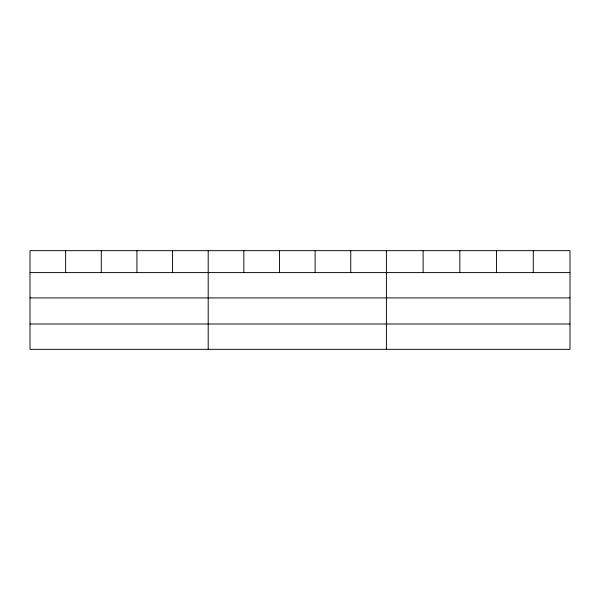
<?xml version="1.0" encoding="UTF-8"?>
<svg xmlns="http://www.w3.org/2000/svg" width="600" height="600" viewBox="0 0 600 600"><rect width="100%" height="100%" fill="white"/><g stroke="black" fill="none" stroke-linecap="round" stroke-linejoin="round"><path stroke-width="0.9" d="M570 297.915L570 250.673L30 250.673L30 349.327L570 349.327L570 297.915L30 297.915M30 272.595L570 272.595M30 324L570 324M533.28 250.673L533.28 272.595M496.56 250.673L496.56 272.595M459.84 250.673L459.84 272.595M423.12 250.673L423.12 272.595M386.4 250.673L386.4 349.327M350.76 250.673L350.76 272.595M315.12 250.673L315.12 272.595M279.48 250.673L279.48 272.595M243.84 250.673L243.84 272.595M208.2 250.673L208.2 349.327M172.56 250.673L172.56 272.595M136.92 250.673L136.92 272.595M101.28 250.673L101.28 272.595M65.64 250.673L65.64 272.595"/></g></svg>
